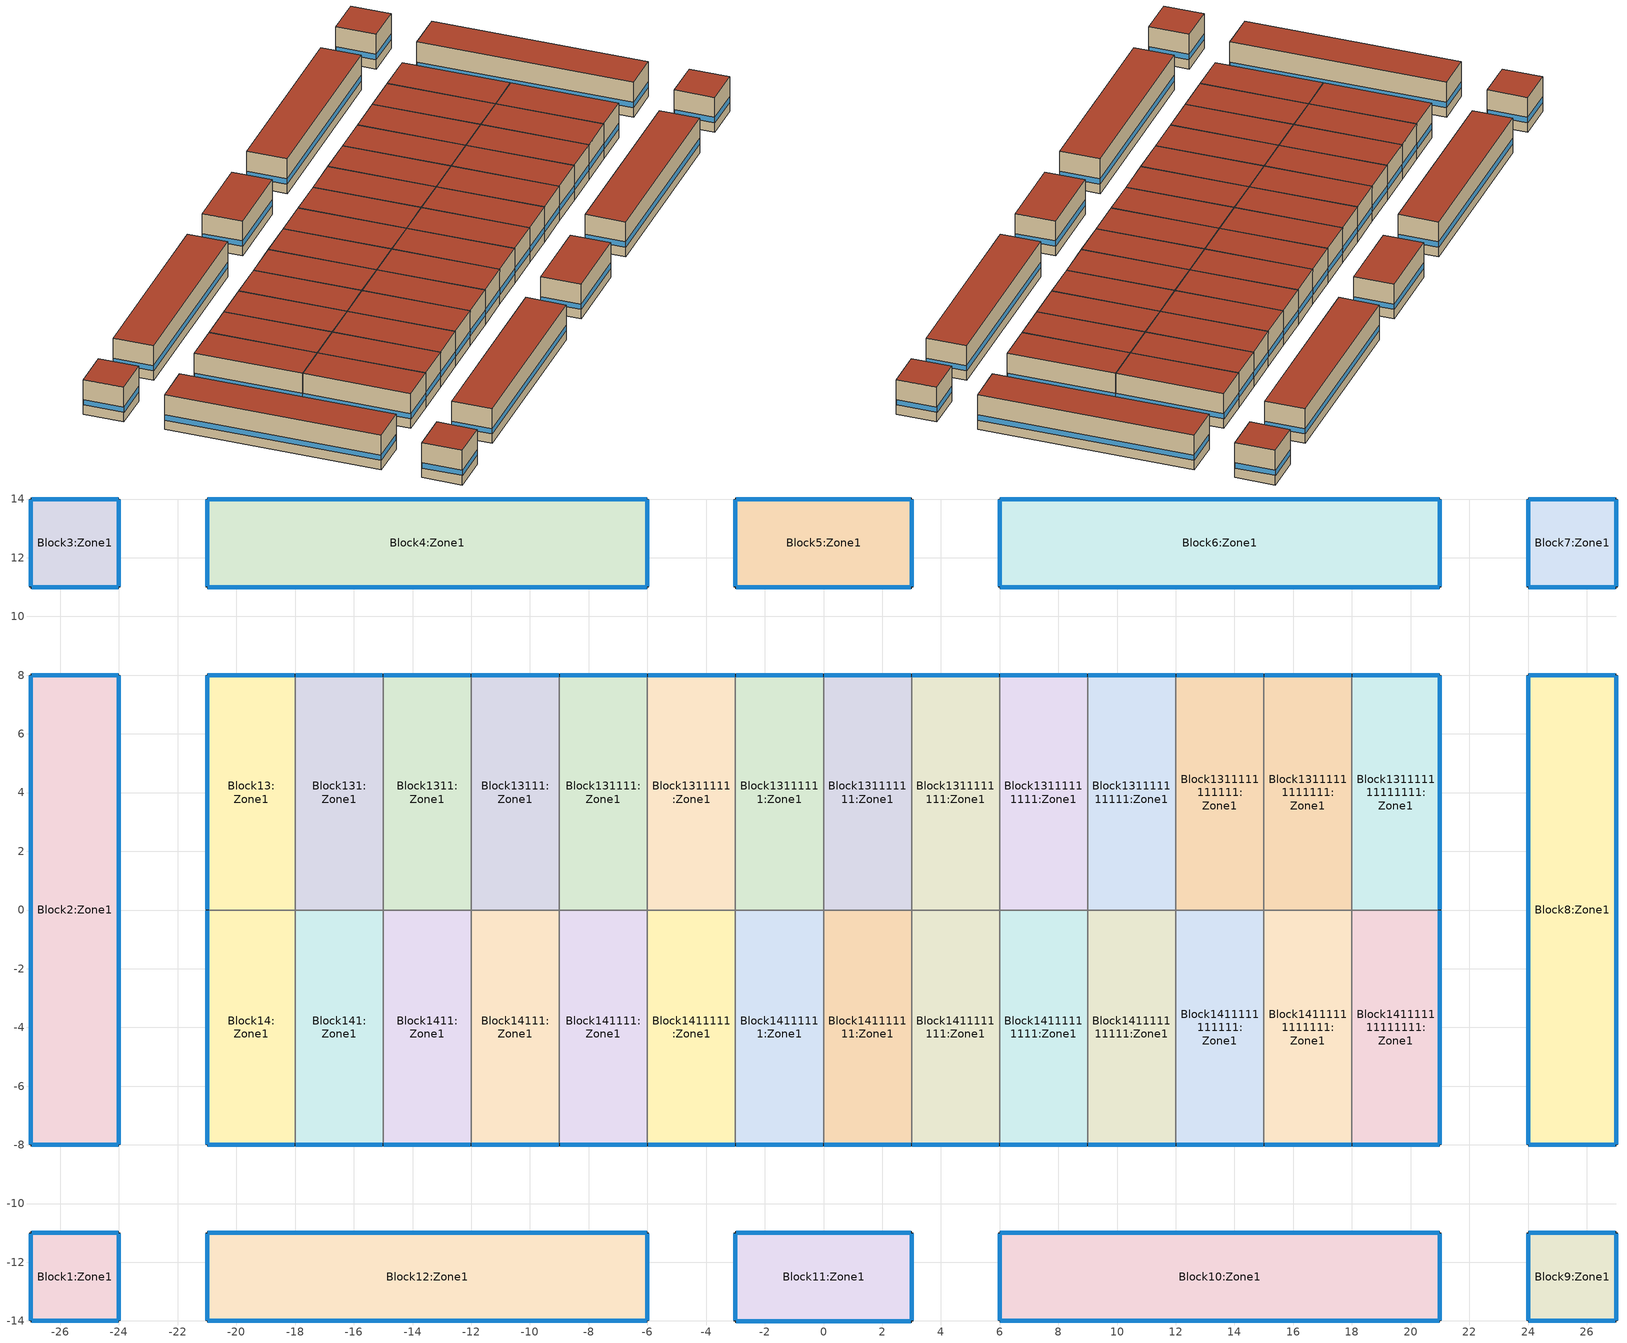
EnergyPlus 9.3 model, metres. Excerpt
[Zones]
Block13111:Zone1
 floor outside (Project external floor): -9,8 -9,0 -12,0 -12,8 z2.5
 wall outside (Brick_block_wall_domestic): -9,8 -12,8 z2.5:5.3
 wall to Block1311:Zone1 (115mm brick cavity wall with 50mm air gap_Rev): -12,8 -12,0 z2.5:5.3
 wall to Block14111:Zone1 (115mm brick cavity wall with 50mm air gap): -12,0 -9,0 z2.5:5.3
 wall to Block131111:Zone1 (115mm brick cavity wall with 50mm air gap): -9,0 -9,8 z2.5:5.3
 window (1001): -9.03,8 -11.97,8 z3.26:3.69
 roof outside (Project flat roof): -9,0 -9,8 -12,8 -12,0 z5.3
Block12:Zone1
 floor outside (Project external floor): -6,-11 -6,-14 -21,-14 -21,-11 z2.5
 wall outside (Brick_block_wall_domestic): -21,-11 -21,-14 -6,-14 -6,-11 -21,-11 z2.5:5.3
 window (1001): -6.03,-11 -20.97,-11 / -20.97,-14 -6.03,-14 z3.26:3.68; -21,-11.03 -21,-13.97 / -6,-13.97 -6,-11.03 z3.26:3.69
 roof outside (Project flat roof): -6,-14 -6,-11 -21,-11 -21,-14 z5.3
Block4:Zone1
 floor outside (Project external floor): -6,14 -6,11 -21,11 -21,14 z2.5
 wall outside (Brick_block_wall_domestic): -21,14 -21,11 -6,11 -6,14 -21,14 z2.5:5.3
 window (1001): -6,11.03 -6,13.97 / -21,13.97 -21,11.03 z3.26:3.69; -20.97,11 -6.03,11 / -6.03,14 -20.97,14 z3.26:3.68
 roof outside (Project flat roof): -6,11 -6,14 -21,14 -21,11 z5.3
Block7:Zone1
 floor outside (Project external floor): 27,14 27,11 24,11 24,14 z2.5
 wall outside (Brick_block_wall_domestic): 27,14 24,14 24,11 27,11 27,14 z2.5:5.3
 window (1001): 24,13.97 24,11.03 / 24.03,11 26.97,11 / 27,11.03 27,13.97 / 26.97,14 24.03,14 z3.26:3.69
 roof outside (Project flat roof): 27,11 27,14 24,14 24,11 z5.3
Block10:Zone1
 floor outside (Project external floor): 21,-11 21,-14 6,-14 6,-11 z2.5
 wall outside (Brick_block_wall_domestic): 21,-14 21,-11 6,-11 6,-14 21,-14 z2.5:5.3
 window (1001): 20.97,-11 6.03,-11 / 6.03,-14 20.97,-14 z3.26:3.68; 6,-11.03 6,-13.97 / 21,-13.97 21,-11.03 z3.26:3.69
 roof outside (Project flat roof): 21,-14 21,-11 6,-11 6,-14 z5.3
Block1411:Zone1
 floor outside (Project external floor): -12,0 -12,-8 -15,-8 -15,0 z2.5
 wall outside (Brick_block_wall_domestic): -15,-8 -12,-8 z2.5:5.3
 wall to Block14111:Zone1 (115mm brick cavity wall with 50mm air gap): -12,-8 -12,0 z2.5:5.3
 wall to Block141:Zone1 (115mm brick cavity wall with 50mm air gap_Rev): -15,0 -15,-8 z2.5:5.3
 wall to Block1311:Zone1 (115mm brick cavity wall with 50mm air gap_Rev): -12,0 -15,0 z2.5:5.3
 window (1001): -14.97,-8 -12.03,-8 z3.26:3.69
 roof outside (Project flat roof): -12,-8 -12,0 -15,0 -15,-8 z5.3
Block13:Zone1
 floor outside (Project external floor): -18,8 -18,0 -21,0 -21,8 z2.5
 wall outside (Brick_block_wall_domestic): -18,8 -21,8 -21,0 z2.5:5.3
 wall to Block14:Zone1 (115mm brick cavity wall with 50mm air gap_Rev): -21,0 -18,0 z2.5:5.3
 wall to Block131:Zone1 (115mm brick cavity wall with 50mm air gap): -18,0 -18,8 z2.5:5.3
 window (1001): -18.03,8 -20.97,8 z3.26:3.69; -21,7.97 -21,0.03 z3.26:3.68
 roof outside (Project flat roof): -18,0 -18,8 -21,8 -21,0 z5.3
Block14111111111:Zone1
 floor outside (Project external floor): 9,0 9,-8 6,-8 6,0 z2.5
 wall outside (Brick_block_wall_domestic): 6,-8 9,-8 z2.5:5.3
 wall to Block1411111111:Zone1 (115mm brick cavity wall with 50mm air gap_Rev): 6,0 6,-8 z2.5:5.3
 wall to Block13111111111:Zone1 (115mm brick cavity wall with 50mm air gap_Rev): 9,0 6,0 z2.5:5.3
 wall to Block141111111111:Zone1 (115mm brick cavity wall with 50mm air gap): 9,-8 9,0 z2.5:5.3
 window (1001): 6.03,-8 8.97,-8 z3.26:3.69
 roof outside (Project flat roof): 9,-8 9,0 6,0 6,-8 z5.3
Block9:Zone1
 floor outside (Project external floor): 27,-11 27,-14 24,-14 24,-11 z2.5
 wall outside (Brick_block_wall_domestic): 24,-14 27,-14 27,-11 24,-11 24,-14 z2.5:5.3
 window (1001): 27,-13.97 27,-11.03 / 24,-11.03 24,-13.97 / 24.03,-14 26.97,-14 / 26.97,-11 24.03,-11 z3.26:3.69
 roof outside (Project flat roof): 27,-14 27,-11 24,-11 24,-14 z5.3
Block5:Zone1
 floor outside (Project external floor): 3,14 3,11 -3,11 -3,14 z2.5
 wall outside (Brick_block_wall_domestic): -3,14 -3,11 3,11 3,14 -3,14 z2.5:5.3
 window (1001): -2.97,11 2.97,11 / 3,11.03 3,13.97 / 2.97,14 -2.97,14 / -3,13.97 -3,11.03 z3.26:3.69
 roof outside (Project flat roof): 3,11 3,14 -3,14 -3,11 z5.3
Block3:Zone1
 floor outside (Project external floor): -24,14 -24,11 -27,11 -27,14 z2.5
 wall outside (Brick_block_wall_domestic): -27,14 -27,11 -24,11 -24,14 -27,14 z2.5:5.3
 window (1001): -27,13.97 -27,11.03 / -24.03,14 -26.97,14 / -26.97,11 -24.03,11 / -24,11.03 -24,13.97 z3.26:3.69
 roof outside (Project flat roof): -24,11 -24,14 -27,14 -27,11 z5.3
Block14111111111111:Zone1
 floor outside (Project external floor): 18,0 18,-8 15,-8 15,0 z2.5
 wall outside (Brick_block_wall_domestic): 15,-8 18,-8 z2.5:5.3
 wall to Block13111111111111:Zone1 (115mm brick cavity wall with 50mm air gap_Rev): 18,0 15,0 z2.5:5.3
 wall to Block141111111111111:Zone1 (115mm brick cavity wall with 50mm air gap): 18,-8 18,0 z2.5:5.3
 wall to Block1411111111111:Zone1 (115mm brick cavity wall with 50mm air gap_Rev): 15,0 15,-8 z2.5:5.3
 window (1001): 15.03,-8 17.97,-8 z3.26:3.69
 roof outside (Project flat roof): 18,-8 18,0 15,0 15,-8 z5.3
Block131111:Zone1
 floor outside (Project external floor): -6,8 -6,0 -9,0 -9,8 z2.5
 wall outside (Brick_block_wall_domestic): -6,8 -9,8 z2.5:5.3
 wall to Block1311111:Zone1 (115mm brick cavity wall with 50mm air gap): -6,0 -6,8 z2.5:5.3
 wall to Block141111:Zone1 (115mm brick cavity wall with 50mm air gap): -9,0 -6,0 z2.5:5.3
 window (1001): -6.03,8 -8.97,8 z3.26:3.69
 roof outside (Project flat roof): -6,0 -6,8 -9,8 -9,0 z5.3
Block14111111:Zone1
 floor outside (Project external floor): 0,0 0,-8 -3,-8 -3,0 z2.5
 wall outside (Brick_block_wall_domestic): -3,-8 0,-8 z2.5:5.3
 wall to Block13111111:Zone1 (115mm brick cavity wall with 50mm air gap_Rev): 0,0 -3,0 z2.5:5.3
 wall to Block1411111:Zone1 (115mm brick cavity wall with 50mm air gap_Rev): -3,0 -3,-8 z2.5:5.3
 wall to Block141111111:Zone1 (115mm brick cavity wall with 50mm air gap): 0,-8 0,0 z2.5:5.3
 window (1001): -2.97,-8 -0.03,-8 z3.26:3.69
 roof outside (Project flat roof): 0,-8 0,0 -3,0 -3,-8 z5.3
Block1:Zone1
 floor outside (Project external floor): -24,-11 -24,-14 -27,-14 -27,-11 z2.5
 wall outside (Brick_block_wall_domestic): -27,-11 -27,-14 -24,-14 -24,-11 -27,-11 z2.5:5.3
 window (1001): -24.03,-11 -26.97,-11 / -24,-13.97 -24,-11.03 / -27,-11.03 -27,-13.97 / -26.97,-14 -24.03,-14 z3.26:3.69
 roof outside (Project flat roof): -24,-14 -24,-11 -27,-11 -27,-14 z5.3
Block11:Zone1
 floor outside (Project external floor): 3,-11 3,-14 -3,-14 -3,-11 z2.5
 wall outside (Brick_block_wall_domestic): -3,-11 -3,-14 3,-14 3,-11 -3,-11 z2.5:5.3
 window (1001): -2.97,-14 2.97,-14 / -3,-11.03 -3,-13.97 / 3,-13.97 3,-11.03 / 2.97,-11 -2.97,-11 z3.26:3.69
 roof outside (Project flat roof): 3,-14 3,-11 -3,-11 -3,-14 z5.3
Block14:Zone1
 floor outside (Project external floor): -18,0 -18,-8 -21,-8 -21,0 z2.5
 wall outside (Brick_block_wall_domestic): -21,0 -21,-8 -18,-8 z2.5:5.3
 wall to Block141:Zone1 (115mm brick cavity wall with 50mm air gap): -18,-8 -18,0 z2.5:5.3
 window (1001): -20.97,-8 -18.03,-8 z3.26:3.69; -21,-0.03 -21,-7.97 z3.26:3.68
 roof outside (Project flat roof): -18,-8 -18,0 -21,0 -21,-8 z5.3
Block131111111111111:Zone1
 floor outside (Project external floor): 21,8 21,0 18,0 18,8 z2.5
 wall outside (Brick_block_wall_domestic): 21,0 21,8 18,8 z2.5:5.3
 wall to Block141111111111111:Zone1 (115mm brick cavity wall with 50mm air gap): 18,0 21,0 z2.5:5.3
 wall to Block13111111111111:Zone1 (115mm brick cavity wall with 50mm air gap_Rev): 18,8 18,0 z2.5:5.3
 window (1001): 21,0.03 21,7.97 z3.26:3.68; 20.97,8 18.03,8 z3.26:3.69
 roof outside (Project flat roof): 21,0 21,8 18,8 18,0 z5.3
Block141111111111:Zone1
 floor outside (Project external floor): 12,0 12,-8 9,-8 9,0 z2.5
 wall outside (Brick_block_wall_domestic): 9,-8 12,-8 z2.5:5.3
 wall to Block1411111111111:Zone1 (115mm brick cavity wall with 50mm air gap): 12,-8 12,0 z2.5:5.3
 wall to Block131111111111:Zone1 (115mm brick cavity wall with 50mm air gap_Rev): 12,0 9,0 z2.5:5.3
 window (1001): 9.03,-8 11.97,-8 z3.26:3.69
 roof outside (Project flat roof): 12,-8 12,0 9,0 9,-8 z5.3
Block141111111:Zone1
 floor outside (Project external floor): 3,0 3,-8 0,-8 0,0 z2.5
 wall outside (Brick_block_wall_domestic): 0,-8 3,-8 z2.5:5.3
 wall to Block131111111:Zone1 (115mm brick cavity wall with 50mm air gap_Rev): 3,0 0,0 z2.5:5.3
 wall to Block1411111111:Zone1 (115mm brick cavity wall with 50mm air gap): 3,-8 3,0 z2.5:5.3
 window (1001): 0.03,-8 2.97,-8 z3.26:3.69
 roof outside (Project flat roof): 3,-8 3,0 0,0 0,-8 z5.3
Block131111111:Zone1
 floor outside (Project external floor): 3,8 3,0 0,0 0,8 z2.5
 wall outside (Brick_block_wall_domestic): 3,8 0,8 z2.5:5.3
 wall to Block13111111:Zone1 (115mm brick cavity wall with 50mm air gap_Rev): 0,8 0,0 z2.5:5.3
 wall to Block1311111111:Zone1 (115mm brick cavity wall with 50mm air gap): 3,0 3,8 z2.5:5.3
 window (1001): 2.97,8 0.03,8 z3.26:3.69
 roof outside (Project flat roof): 3,0 3,8 0,8 0,0 z5.3
Block1311111:Zone1
 floor outside (Project external floor): -3,8 -3,0 -6,0 -6,8 z2.5
 wall outside (Brick_block_wall_domestic): -3,8 -6,8 z2.5:5.3
 wall to Block13111111:Zone1 (115mm brick cavity wall with 50mm air gap): -3,0 -3,8 z2.5:5.3
 wall to Block1411111:Zone1 (115mm brick cavity wall with 50mm air gap): -6,0 -3,0 z2.5:5.3
 window (1001): -3.03,8 -5.97,8 z3.26:3.69
 roof outside (Project flat roof): -3,0 -3,8 -6,8 -6,0 z5.3
Block1311:Zone1
 floor outside (Project external floor): -12,8 -12,0 -15,0 -15,8 z2.5
 wall outside (Brick_block_wall_domestic): -12,8 -15,8 z2.5:5.3
 wall to Block131:Zone1 (115mm brick cavity wall with 50mm air gap_Rev): -15,8 -15,0 z2.5:5.3
 window (1001): -12.03,8 -14.97,8 z3.26:3.69
 roof outside (Project flat roof): -12,0 -12,8 -15,8 -15,0 z5.3
Block1411111111111:Zone1
 floor outside (Project external floor): 15,0 15,-8 12,-8 12,0 z2.5
 wall outside (Brick_block_wall_domestic): 12,-8 15,-8 z2.5:5.3
 wall to Block1311111111111:Zone1 (115mm brick cavity wall with 50mm air gap_Rev): 15,0 12,0 z2.5:5.3
 window (1001): 12.03,-8 14.97,-8 z3.26:3.69
 roof outside (Project flat roof): 15,-8 15,0 12,0 12,-8 z5.3
Block141111111111111:Zone1
 floor outside (Project external floor): 21,0 21,-8 18,-8 18,0 z2.5
 wall outside (Brick_block_wall_domestic): 18,-8 21,-8 21,0 z2.5:5.3
 window (1001): 21,-7.97 21,-0.03 z3.26:3.68; 18.03,-8 20.97,-8 z3.26:3.69
 roof outside (Project flat roof): 21,-8 21,0 18,0 18,-8 z5.3
Block141111:Zone1
 floor outside (Project external floor): -6,0 -6,-8 -9,-8 -9,0 z2.5
 wall outside (Brick_block_wall_domestic): -9,-8 -6,-8 z2.5:5.3
 wall to Block14111:Zone1 (115mm brick cavity wall with 50mm air gap_Rev): -9,0 -9,-8 z2.5:5.3
 wall to Block1411111:Zone1 (115mm brick cavity wall with 50mm air gap): -6,-8 -6,0 z2.5:5.3
 window (1001): -8.97,-8 -6.03,-8 z3.26:3.69
 roof outside (Project flat roof): -6,-8 -6,0 -9,0 -9,-8 z5.3
Block1411111:Zone1
 floor outside (Project external floor): -3,0 -3,-8 -6,-8 -6,0 z2.5
 wall outside (Brick_block_wall_domestic): -6,-8 -3,-8 z2.5:5.3
 window (1001): -5.97,-8 -3.03,-8 z3.26:3.69
 roof outside (Project flat roof): -3,-8 -3,0 -6,0 -6,-8 z5.3
Block6:Zone1
 floor outside (Project external floor): 21,14 21,11 6,11 6,14 z2.5
 wall outside (Brick_block_wall_domestic): 6,11 21,11 21,14 6,14 6,11 z2.5:5.3
 window (1001): 21,11.03 21,13.97 / 6,13.97 6,11.03 z3.26:3.69; 6.03,11 20.97,11 / 20.97,14 6.03,14 z3.26:3.68
 roof outside (Project flat roof): 21,11 21,14 6,14 6,11 z5.3
Block1411111111:Zone1
 floor outside (Project external floor): 6,0 6,-8 3,-8 3,0 z2.5
 wall outside (Brick_block_wall_domestic): 3,-8 6,-8 z2.5:5.3
 wall to Block1311111111:Zone1 (115mm brick cavity wall with 50mm air gap_Rev): 6,0 3,0 z2.5:5.3
 window (1001): 3.03,-8 5.97,-8 z3.26:3.69
 roof outside (Project flat roof): 6,-8 6,0 3,0 3,-8 z5.3
Block13111111111111:Zone1
 floor outside (Project external floor): 18,8 18,0 15,0 15,8 z2.5
 wall outside (Brick_block_wall_domestic): 18,8 15,8 z2.5:5.3
 wall to Block1311111111111:Zone1 (115mm brick cavity wall with 50mm air gap_Rev): 15,8 15,0 z2.5:5.3
 window (1001): 17.97,8 15.03,8 z3.26:3.69
 roof outside (Project flat roof): 18,0 18,8 15,8 15,0 z5.3
Block131:Zone1
 floor outside (Project external floor): -15,8 -15,0 -18,0 -18,8 z2.5
 wall outside (Brick_block_wall_domestic): -15,8 -18,8 z2.5:5.3
 wall to Block141:Zone1 (115mm brick cavity wall with 50mm air gap): -18,0 -15,0 z2.5:5.3
 window (1001): -15.03,8 -17.97,8 z3.26:3.69
 roof outside (Project flat roof): -15,0 -15,8 -18,8 -18,0 z5.3
Block14111:Zone1
 floor outside (Project external floor): -9,0 -9,-8 -12,-8 -12,0 z2.5
 wall outside (Brick_block_wall_domestic): -12,-8 -9,-8 z2.5:5.3
 window (1001): -11.97,-8 -9.03,-8 z3.26:3.69
 roof outside (Project flat roof): -9,-8 -9,0 -12,0 -12,-8 z5.3
Block13111111:Zone1
 floor outside (Project external floor): 0,8 0,0 -3,0 -3,8 z2.5
 wall outside (Brick_block_wall_domestic): 0,8 -3,8 z2.5:5.3
 window (1001): -0.03,8 -2.97,8 z3.26:3.69
 roof outside (Project flat roof): 0,0 0,8 -3,8 -3,0 z5.3
Block131111111111:Zone1
 floor outside (Project external floor): 12,8 12,0 9,0 9,8 z2.5
 wall outside (Brick_block_wall_domestic): 12,8 9,8 z2.5:5.3
 wall to Block1311111111111:Zone1 (115mm brick cavity wall with 50mm air gap): 12,0 12,8 z2.5:5.3
 wall to Block13111111111:Zone1 (115mm brick cavity wall with 50mm air gap_Rev): 9,8 9,0 z2.5:5.3
 window (1001): 11.97,8 9.03,8 z3.26:3.69
 roof outside (Project flat roof): 12,0 12,8 9,8 9,0 z5.3
Block2:Zone1
 floor outside (Project external floor): -24,8 -24,-8 -27,-8 -27,8 z2.5
 wall outside (Brick_block_wall_domestic): -24,-8 -24,8 -27,8 -27,-8 -24,-8 z2.5:5.3
 window (1001): -24.03,8 -26.97,8 / -26.97,-8 -24.03,-8 z3.26:3.69; -24,-7.97 -24,7.97 / -27,7.97 -27,-7.97 z3.26:3.68
 roof outside (Project flat roof): -24,-8 -24,8 -27,8 -27,-8 z5.3
Block13111111111:Zone1
 floor outside (Project external floor): 9,8 9,0 6,0 6,8 z2.5
 wall outside (Brick_block_wall_domestic): 9,8 6,8 z2.5:5.3
 wall to Block1311111111:Zone1 (115mm brick cavity wall with 50mm air gap_Rev): 6,8 6,0 z2.5:5.3
 window (1001): 8.97,8 6.03,8 z3.26:3.69
 roof outside (Project flat roof): 9,0 9,8 6,8 6,0 z5.3
Block8:Zone1
 floor outside (Project external floor): 27,8 27,-8 24,-8 24,8 z2.5
 wall outside (Brick_block_wall_domestic): 24,-8 27,-8 27,8 24,8 24,-8 z2.5:5.3
 window (1001): 26.97,8 24.03,8 / 24.03,-8 26.97,-8 z3.26:3.69; 24,7.97 24,-7.97 / 27,-7.97 27,7.97 z3.26:3.68
 roof outside (Project flat roof): 27,-8 27,8 24,8 24,-8 z5.3
Block141:Zone1
 floor outside (Project external floor): -15,0 -15,-8 -18,-8 -18,0 z2.5
 wall outside (Brick_block_wall_domestic): -18,-8 -15,-8 z2.5:5.3
 window (1001): -17.97,-8 -15.03,-8 z3.26:3.69
 roof outside (Project flat roof): -15,-8 -15,0 -18,0 -18,-8 z5.3
Block1311111111:Zone1
 floor outside (Project external floor): 6,8 6,0 3,0 3,8 z2.5
 wall outside (Brick_block_wall_domestic): 6,8 3,8 z2.5:5.3
 window (1001): 5.97,8 3.03,8 z3.26:3.69
 roof outside (Project flat roof): 6,0 6,8 3,8 3,0 z5.3
Block1311111111111:Zone1
 floor outside (Project external floor): 15,8 15,0 12,0 12,8 z2.5
 wall outside (Brick_block_wall_domestic): 15,8 12,8 z2.5:5.3
 window (1001): 14.97,8 12.03,8 z3.26:3.69
 roof outside (Project flat roof): 15,0 15,8 12,8 12,0 z5.3
[Building]
Building: North Axis {deg}=0; Terrain=Suburbs; Loads Convergence Tolerance Value {W}=0.04; Temperature Convergence Tolerance Value {deltaC}=0.4; Solar Distribution=FullExterior; Maximum Number of Warmup Days=25; Minimum Number of Warmup Days=6
[Site:Location]
Buildsys (01-01:31-12)  (01-01:31-12): Latitude {deg}=18.9; Longitude {deg}=72.82; Time Zone {hr}=5.5; Elevation {m}=11
[SizingPeriod:DesignDay] Day of Month=15; Humidity Condition Type=WetBulb; Wind Direction {deg}=0; Rain Indicator=No; Snow Indicator=No; Daylight Saving Time Indicator=No
Name | Month | Day Type | Maximum Dry-Bulb Temperature {C} | Daily Dry-Bulb Temperature Range {deltaC} | Wetbulb or DewPoint at Maximum Dry-Bulb {C} | Barometric Pressure {Pa} | Wind Speed {m/s} | Sky Clearness
Summer Design Day in Buildsys (01-01:31-12) Jul | 7 | SummerDesignDay | 35.9 | 5.4 | 22.7 | 100129.4 | 0 | 0.98
Winter Design Day in Buildsys (01-01:31-12) | 1 | WinterDesignDay | 16.8 | 0 | 16.8 | 101156.9 | 3 | 0
[Site:GroundTemperature:BuildingSurface]
18, 18, 18, 18, 18, 18, 18, 18, 18, 18, 18, 18
[Site:GroundTemperature:FCfactorMethod]
January Ground Temperature {C}=24.7; February Ground Temperature {C}=24.45; March Ground Temperature {C}=24.88; April Ground Temperature {C}=25.56; May Ground Temperature {C}=27.32; June Ground Temperature {C}=28.68; July Ground Temperature {C}=29.6; August Ground Temperature {C}=29.88; September Ground Temperature {C}=29.41; October Ground Temperature {C}=28.35; November Ground Temperature {C}=26.94; December Ground Temperature {C}=25.62
[Site:GroundTemperature:Shallow]
14, 14, 14, 14, 14, 14, 14, 14, 14, 14, 14, 14
[Site:GroundTemperature:Deep]
14, 14, 14, 14, 14, 14, 14, 14, 14, 14, 14, 14
[Site:GroundReflectance]
0.2, 0.2, 0.2, 0.2, 0.2, 0.2, 0.2, 0.2, 0.2, 0.2, 0.2, 0.2
[Site:GroundReflectance:SnowModifier]
2, 2
[Material] Roughness=Rough; Thermal Absorptance=0.9
Name | Thickness {m} | Conductivity {W/m-K} | Density {kg/m3} | Specific Heat {J/kg-K} | Solar Absorptance | Visible Absorptance
External Rendering_0.025 | 0.025 | 0.5 | 1300 | 1000 | 0.7 | 0.7
MW Stone Wool (rolls)_0.1482 | 0.1482 | 0.04 | 30 | 840 | 0.6 | 0.6
Timber Flooring_0.005 | 0.005 | 0.14 | 650 | 1200 | 0.78 | 0.78
Asphalt_0.01 | 0.01 | 0.7 | 2100 | 1000 | 0.85 | 0.9
MW Glass Wool (rolls)_0.1445 | 0.1445 | 0.04 | 12 | 840 | 0.6 | 0.6
Plasterboard_0.013 | 0.013 | 0.25 | 2800 | 896 | 0.5 | 0.5
Brickwork Outer Leaf_0.1 | 0.1 | 0.84 | 1700 | 800 | 0.7 | 0.7
MW Stone Wool (standard board)_0.05 | 0.05 | 0.038 | 40 | 840 | 0.6 | 0.6
Concrete Block (Medium)_0.1 | 0.1 | 0.51 | 1400 | 1000 | 0.6 | 0.6
Gypsum Plasterboard_0.013 | 0.013 | 0.25 | 900 | 1000 | 0.5 | 0.5
Brickwork Inner Leaf_0.115 | 0.115 | 0.62 | 1700 | 800 | 0.7 | 0.7
[Material:NoMass] Roughness=Rough; Thermal Absorptance=0.9; Solar Absorptance=0.7; Visible Absorptance=0.7
Name | Thermal Resistance {m2-K/W}
3_RVAL_3 | 0.18
5_RVAL_2; 5_RVAL_5; 7_RVAL_2; 8_RVAL_2 | 0.15
[WindowMaterial:Glazing] Optical Data Type=SpectralAverage; Thickness {m}=0.003; Infrared Transmittance at Normal Incidence=0; Front Side Infrared Hemispherical Emissivity=0.84; Conductivity {W/m-K}=0.9; Dirt Correction Factor for Solar and Visible Transmittance=1
Name | Solar Transmittance at Normal Incidence | Front Side Solar Reflectance at Normal Incidence | Back Side Solar Reflectance at Normal Incidence | Visible Transmittance at Normal Incidence | Front Side Visible Reflectance at Normal Incidence | Back Side Visible Reflectance at Normal Incidence | Back Side Infrared Hemispherical Emissivity
2 | 0.837 | 0.075 | 0.075 | 0.898 | 0.081 | 0.081 | 0.84
38 | 0.74 | 0.09 | 0.1 | 0.82 | 0.11 | 0.12 | 0.2
[WindowMaterial:Gas]
1002: Gas Type=Air; Thickness {m}=0.013
[Construction]
Project external floor: External Rendering_0.025, MW Stone Wool (rolls)_0.1482, Timber Flooring_0.005
Project flat roof: Asphalt_0.01, MW Glass Wool (rolls)_0.1445, 3_RVAL_3, Plasterboard_0.013
Brick_block_wall_domestic: Brickwork Outer Leaf_0.1, 5_RVAL_2, MW Stone Wool (standard board)_0.05, Concrete Block (Medium)_0.1, 5_RVAL_5, Gypsum Plasterboard_0.013
115mm brick cavity wall with 50mm air gap: Brickwork Inner Leaf_0.115, 7_RVAL_2, Brickwork Inner Leaf_0.115
115mm brick cavity wall with 50mm air gap_Rev: Brickwork Inner Leaf_0.115, 8_RVAL_2, Brickwork Inner Leaf_0.115
1001: 38, 1002, 2
[Zone] Multiplier=1; Zone Inside Convection Algorithm=TARP; Part of Total Floor Area=Yes
Block3:Zone1; Block6:Zone1; Block13:Zone1; Block14111111111111:Zone1; Block1:Zone1; Block131111111111:Zone1; Block141111111111111:Zone1; Block1311:Zone1; Block14111:Zone1; Block141111:Zone1; Block1411111111111:Zone1; Block12:Zone1; Block1411111:Zone1; Block131:Zone1; Block2:Zone1; Block8:Zone1; Block141111111:Zone1; Block1411:Zone1; Block1311111111111:Zone1; Block13111111111:Zone1; Block13111111111111:Zone1; Block13111111:Zone1; Block13111:Zone1; Block14111111111:Zone1; Block131111:Zone1; Block9:Zone1; Block10:Zone1; Block131111111111111:Zone1; Block4:Zone1; Block1411111111:Zone1; Block14:Zone1; Block14111111:Zone1; Block1311111:Zone1; Block141111111111:Zone1; Block141:Zone1; Block11:Zone1; Block5:Zone1; Block7:Zone1; Block131111111:Zone1; Block1311111111:Zone1
[People] Number of People Schedule=Dwell_DomBed_Occ; Number of People Calculation Method=People; Fraction Radiant=0.3; Sensible Heat Fraction=AutoCalculate; Carbon Dioxide Generation Rate {m3/s-W}=3.82e-08; Enable ASHRAE 55 Comfort Warnings=No; Mean Radiant Temperature Calculation Type=ZoneAveraged; Work Efficiency Schedule=Work efficiency; Clothing Insulation Calculation Method=ClothingInsulationSchedule; Air Velocity Schedule=AirVelocitySchedule; Thermal Comfort Model 1 Type=Fanger; Thermal Comfort Model 2 Type=AdaptiveASH55
Name | Zone or ZoneList | Number of People | Activity Level Schedule | Clothing Insulation Schedule
People Block1:Zone1 | Block1:Zone1 | 2.10714 | Activity Schedule 10 | Clothing Schedule 10
People Block2:Zone1 | Block2:Zone1 | 16.72434 | Activity Schedule 38 | Clothing Schedule 38
People Block3:Zone1 | Block3:Zone1 | 2.10714 | Activity Schedule 66 | Clothing Schedule 66
People Block4:Zone1 | Block4:Zone1 | 15.59994 | Activity Schedule 94 | Clothing Schedule 94
People Block5:Zone1 | Block5:Zone1 | 5.48034 | Activity Schedule 122 | Clothing Schedule 122
People Block6:Zone1 | Block6:Zone1 | 15.59994 | Activity Schedule 150 | Clothing Schedule 150
People Block7:Zone1 | Block7:Zone1 | 2.10714 | Activity Schedule 178 | Clothing Schedule 178
People Block8:Zone1 | Block8:Zone1 | 16.72434 | Activity Schedule 206 | Clothing Schedule 206
People Block9:Zone1 | Block9:Zone1 | 2.10714 | Activity Schedule 234 | Clothing Schedule 234
People Block10:Zone1 | Block10:Zone1 | 15.59994 | Activity Schedule 262 | Clothing Schedule 262
People Block11:Zone1 | Block11:Zone1 | 5.48034 | Activity Schedule 290 | Clothing Schedule 290
People Block12:Zone1 | Block12:Zone1 | 15.59994 | Activity Schedule 318 | Clothing Schedule 318
People Block14:Zone1 | Block14:Zone1 | 9.7704 | Activity Schedule 402 | Clothing Schedule 402
People Block13:Zone1 | Block13:Zone1 | 9.7704 | Activity Schedule 486 | Clothing Schedule 486
People Block131:Zone1 | Block131:Zone1 | 11.39226 | Activity Schedule 616 | Clothing Schedule 616
People Block1311:Zone1 | Block1311:Zone1 | 11.39226 | Activity Schedule 644 | Clothing Schedule 644
People Block13111:Zone1 | Block13111:Zone1 | 11.39226 | Activity Schedule 672 | Clothing Schedule 672
People Block131111:Zone1 | Block131111:Zone1 | 11.39226 | Activity Schedule 700 | Clothing Schedule 700
People Block1311111:Zone1 | Block1311111:Zone1 | 11.39226 | Activity Schedule 728 | Clothing Schedule 728
People Block13111111:Zone1 | Block13111111:Zone1 | 11.39226 | Activity Schedule 756 | Clothing Schedule 756
People Block131111111:Zone1 | Block131111111:Zone1 | 11.39226 | Activity Schedule 784 | Clothing Schedule 784
People Block1311111111:Zone1 | Block1311111111:Zone1 | 11.39226 | Activity Schedule 812 | Clothing Schedule 812
People Block13111111111:Zone1 | Block13111111111:Zone1 | 11.39226 | Activity Schedule 840 | Clothing Schedule 840
People Block131111111111:Zone1 | Block131111111111:Zone1 | 11.39226 | Activity Schedule 868 | Clothing Schedule 868
People Block1311111111111:Zone1 | Block1311111111111:Zone1 | 11.39226 | Activity Schedule 896 | Clothing Schedule 896
People Block13111111111111:Zone1 | Block13111111111111:Zone1 | 11.39226 | Activity Schedule 924 | Clothing Schedule 924
People Block131111111111111:Zone1 | Block131111111111111:Zone1 | 9.7704 | Activity Schedule 952 | Clothing Schedule 952
People Block141:Zone1 | Block141:Zone1 | 11.39226 | Activity Schedule 980 | Clothing Schedule 980
People Block1411:Zone1 | Block1411:Zone1 | 11.39226 | Activity Schedule 1014 | Clothing Schedule 1014
People Block14111:Zone1 | Block14111:Zone1 | 11.39226 | Activity Schedule 1048 | Clothing Schedule 1048
People Block141111:Zone1 | Block141111:Zone1 | 11.39226 | Activity Schedule 1082 | Clothing Schedule 1082
People Block1411111:Zone1 | Block1411111:Zone1 | 11.39226 | Activity Schedule 1116 | Clothing Schedule 1116
People Block14111111:Zone1 | Block14111111:Zone1 | 11.39226 | Activity Schedule 1150 | Clothing Schedule 1150
People Block141111111:Zone1 | Block141111111:Zone1 | 11.39226 | Activity Schedule 1184 | Clothing Schedule 1184
People Block1411111111:Zone1 | Block1411111111:Zone1 | 11.39226 | Activity Schedule 1218 | Clothing Schedule 1218
People Block14111111111:Zone1 | Block14111111111:Zone1 | 11.39226 | Activity Schedule 1252 | Clothing Schedule 1252
People Block141111111111:Zone1 | Block141111111111:Zone1 | 11.39226 | Activity Schedule 1286 | Clothing Schedule 1286
People Block1411111111111:Zone1 | Block1411111111111:Zone1 | 11.39226 | Activity Schedule 1320 | Clothing Schedule 1320
People Block14111111111111:Zone1 | Block14111111111111:Zone1 | 11.39226 | Activity Schedule 1354 | Clothing Schedule 1354
People Block141111111111111:Zone1 | Block141111111111111:Zone1 | 9.7704 | Activity Schedule 1388 | Clothing Schedule 1388
[Lights] Schedule=Dwell_DomBath_Occ; Design Level Calculation Method=LightingLevel; Return Air Fraction=0; Fraction Radiant=0.42; Fraction Visible=0.18; Fraction Replaceable=1
Name | Zone or ZoneList | Lighting Level {W}
Block1:Zone1 General lighting | Block1:Zone1 | 11.5893
Block2:Zone1 General lighting | Block2:Zone1 | 91.9839
Block3:Zone1 General lighting | Block3:Zone1 | 11.5893
Block4:Zone1 General lighting | Block4:Zone1 | 85.7997
Block5:Zone1 General lighting | Block5:Zone1 | 30.1419
Block6:Zone1 General lighting | Block6:Zone1 | 85.7997
Block7:Zone1 General lighting | Block7:Zone1 | 11.5893
Block8:Zone1 General lighting | Block8:Zone1 | 91.9839
Block9:Zone1 General lighting | Block9:Zone1 | 11.5893
Block10:Zone1 General lighting | Block10:Zone1 | 85.7997
Block11:Zone1 General lighting | Block11:Zone1 | 30.1419
Block12:Zone1 General lighting | Block12:Zone1 | 85.7997
Block14:Zone1 General lighting | Block14:Zone1 | 53.7372
Block13:Zone1 General lighting | Block13:Zone1 | 53.7372
Block131:Zone1 General lighting | Block131:Zone1 | 62.6574
Block1311:Zone1 General lighting | Block1311:Zone1 | 62.6574
Block13111:Zone1 General lighting | Block13111:Zone1 | 62.6574
Block131111:Zone1 General lighting | Block131111:Zone1 | 62.6574
Block1311111:Zone1 General lighting | Block1311111:Zone1 | 62.6574
Block13111111:Zone1 General lighting | Block13111111:Zone1 | 62.6574
Block131111111:Zone1 General lighting | Block131111111:Zone1 | 62.6574
Block1311111111:Zone1 General lighting | Block1311111111:Zone1 | 62.6574
Block13111111111:Zone1 General lighting | Block13111111111:Zone1 | 62.6574
Block131111111111:Zone1 General lighting | Block131111111111:Zone1 | 62.6574
Block1311111111111:Zone1 General lighting | Block1311111111111:Zone1 | 62.6574
Block13111111111111:Zone1 General lighting | Block13111111111111:Zone1 | 62.6574
Block131111111111111:Zone1 General lighting | Block131111111111111:Zone1 | 53.7372
Block141:Zone1 General lighting | Block141:Zone1 | 62.6574
Block1411:Zone1 General lighting | Block1411:Zone1 | 62.6574
Block14111:Zone1 General lighting | Block14111:Zone1 | 62.6574
Block141111:Zone1 General lighting | Block141111:Zone1 | 62.6574
Block1411111:Zone1 General lighting | Block1411111:Zone1 | 62.6574
Block14111111:Zone1 General lighting | Block14111111:Zone1 | 62.6574
Block141111111:Zone1 General lighting | Block141111111:Zone1 | 62.6574
Block1411111111:Zone1 General lighting | Block1411111111:Zone1 | 62.6574
Block14111111111:Zone1 General lighting | Block14111111111:Zone1 | 62.6574
Block141111111111:Zone1 General lighting | Block141111111111:Zone1 | 62.6574
Block1411111111111:Zone1 General lighting | Block1411111111111:Zone1 | 62.6574
Block14111111111111:Zone1 General lighting | Block14111111111111:Zone1 | 62.6574
Block141111111111111:Zone1 General lighting | Block141111111111111:Zone1 | 53.7372
[DesignSpecification:OutdoorAir] Outdoor Air Method=AirChanges/Hour; Outdoor Air Flow per Person {m3/s-person}=0; Outdoor Air Flow per Zone Floor Area {m3/s-m2}=0; Outdoor Air Flow per Zone {m3/s}=0; Outdoor Air Flow Air Changes per Hour {1/hr}=6; Outdoor Air Schedule=Dwell_DomBed_Occ
Block1:Zone1; Block2:Zone1; Block3:Zone1; Block4:Zone1; Block5:Zone1; Block6:Zone1; Block7:Zone1; Block8:Zone1; Block9:Zone1; Block10:Zone1; Block11:Zone1; Block12:Zone1; Block14:Zone1; Block13:Zone1; Block131:Zone1; Block1311:Zone1; Block13111:Zone1; Block131111:Zone1; Block1311111:Zone1; Block13111111:Zone1; Block131111111:Zone1; Block1311111111:Zone1; Block13111111111:Zone1; Block131111111111:Zone1; Block1311111111111:Zone1; Block13111111111111:Zone1; Block131111111111111:Zone1; Block141:Zone1; Block1411:Zone1; Block14111:Zone1; Block141111:Zone1; Block1411111:Zone1; Block14111111:Zone1; Block141111111:Zone1; Block1411111111:Zone1; Block14111111111:Zone1; Block141111111111:Zone1; Block1411111111111:Zone1; Block14111111111111:Zone1; Block141111111111111:Zone1
[DesignSpecification:ZoneAirDistribution] Zone Air Distribution Effectiveness in Cooling Mode=1; Zone Air Distribution Effectiveness in Heating Mode=1
Block1:Zone1; Block2:Zone1; Block3:Zone1; Block4:Zone1; Block5:Zone1; Block6:Zone1; Block7:Zone1; Block8:Zone1; Block9:Zone1; Block10:Zone1; Block11:Zone1; Block12:Zone1; Block14:Zone1; Block13:Zone1; Block131:Zone1; Block1311:Zone1; Block13111:Zone1; Block131111:Zone1; Block1311111:Zone1; Block13111111:Zone1; Block131111111:Zone1; Block1311111111:Zone1; Block13111111111:Zone1; Block131111111111:Zone1; Block1311111111111:Zone1; Block13111111111111:Zone1; Block131111111111111:Zone1; Block141:Zone1; Block1411:Zone1; Block14111:Zone1; Block141111:Zone1; Block1411111:Zone1; Block14111111:Zone1; Block141111111:Zone1; Block1411111111:Zone1; Block14111111111:Zone1; Block141111111111:Zone1; Block1411111111111:Zone1; Block14111111111111:Zone1; Block141111111111111:Zone1
[Schedule:Compact]
Work efficiency: Through: 12/31, For: AllDays, Until: 24:00, 0
AirVelocitySchedule: Through: 12/31, For: AllDays, Until: 24:00, .137
Dwell_DomBed_Occ: Through: 31 Dec, For: Weekdays SummerDesignDay, Until: 07:00, 1, Until: 08:00, 1, Until: 09:00, 1, Until: 22:00, 1, Until: 23:00, 1, Until: 24:00, 1, For: Weekends, Until: 07:00, 1, Until: 08:00, 1, Until: 09:00, 1, Until: 22:00, 1, Until: 23:00, 1, Until: 24:00, 1, For: Holidays, Until: 07:00, 1, Until: 08:00, 1, Until: 09:00, 1, Until: 22:00, 1, Until: 23:00, 1, Until: 24:00, 1, For: WinterDesignDay AllOtherDays, Until: 24:00, 1
Dwell_DomBath_Occ: Through: 31 Dec, For: Weekdays SummerDesignDay, Until: 07:00, 0, Until: 10:00, 1, Until: 19:00, 0, Until: 23:00, 0.2, Until: 24:00, 0, For: Weekends, Until: 07:00, 0, Until: 10:00, 1, Until: 19:00, 0, Until: 23:00, 0.2, Until: 24:00, 0, For: Holidays, Until: 07:00, 0, Until: 10:00, 1, Until: 19:00, 0, Until: 23:00, 0.2, Until: 24:00, 0, For: WinterDesignDay AllOtherDays, Until: 24:00, 0
Activity Schedule 10; Activity Schedule 38; Activity Schedule 66; Activity Schedule 94; Activity Schedule 122; Activity Schedule 150; Activity Schedule 178; Activity Schedule 206; Activity Schedule 234; Activity Schedule 262; Activity Schedule 290; Activity Schedule 318; Activity Schedule 402; Activity Schedule 486; Activity Schedule 616; Activity Schedule 644; Activity Schedule 672; Activity Schedule 700; Activity Schedule 728; Activity Schedule 756; Activity Schedule 784; Activity Schedule 812; Activity Schedule 840; Activity Schedule 868; Activity Schedule 896; Activity Schedule 924; Activity Schedule 952; Activity Schedule 980; Activity Schedule 1014; Activity Schedule 1048; Activity Schedule 1082; Activity Schedule 1116; Activity Schedule 1150; Activity Schedule 1184; Activity Schedule 1218; Activity Schedule 1252; Activity Schedule 1286; Activity Schedule 1320; Activity Schedule 1354; Activity Schedule 1388: Through: 12/31, For: AllDays, Until: 24:00, 81
Clothing Schedule 10; Clothing Schedule 38; Clothing Schedule 66; Clothing Schedule 94; Clothing Schedule 122; Clothing Schedule 150; Clothing Schedule 178; Clothing Schedule 206; Clothing Schedule 234; Clothing Schedule 262; Clothing Schedule 290; Clothing Schedule 318; Clothing Schedule 402; Clothing Schedule 486; Clothing Schedule 616; Clothing Schedule 644; Clothing Schedule 672; Clothing Schedule 700; Clothing Schedule 728; Clothing Schedule 756; Clothing Schedule 784; Clothing Schedule 812; Clothing Schedule 840; Clothing Schedule 868; Clothing Schedule 896; Clothing Schedule 924; Clothing Schedule 952; Clothing Schedule 980; Clothing Schedule 1014; Clothing Schedule 1048; Clothing Schedule 1082; Clothing Schedule 1116; Clothing Schedule 1150; Clothing Schedule 1184; Clothing Schedule 1218; Clothing Schedule 1252; Clothing Schedule 1286; Clothing Schedule 1320; Clothing Schedule 1354; Clothing Schedule 1388: Through: 4/1, For: AllDays, Until: 24:00, 1, Through: 9/30, For: AllDays, Until: 24:00, .5, Through: 12/31, For: AllDays, Until: 24:00, 1
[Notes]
Hourly weather file: C:\ProgramData\DesignBuilder\Weather Data\ARG_BUENOS AIRES_IWEC.epw
